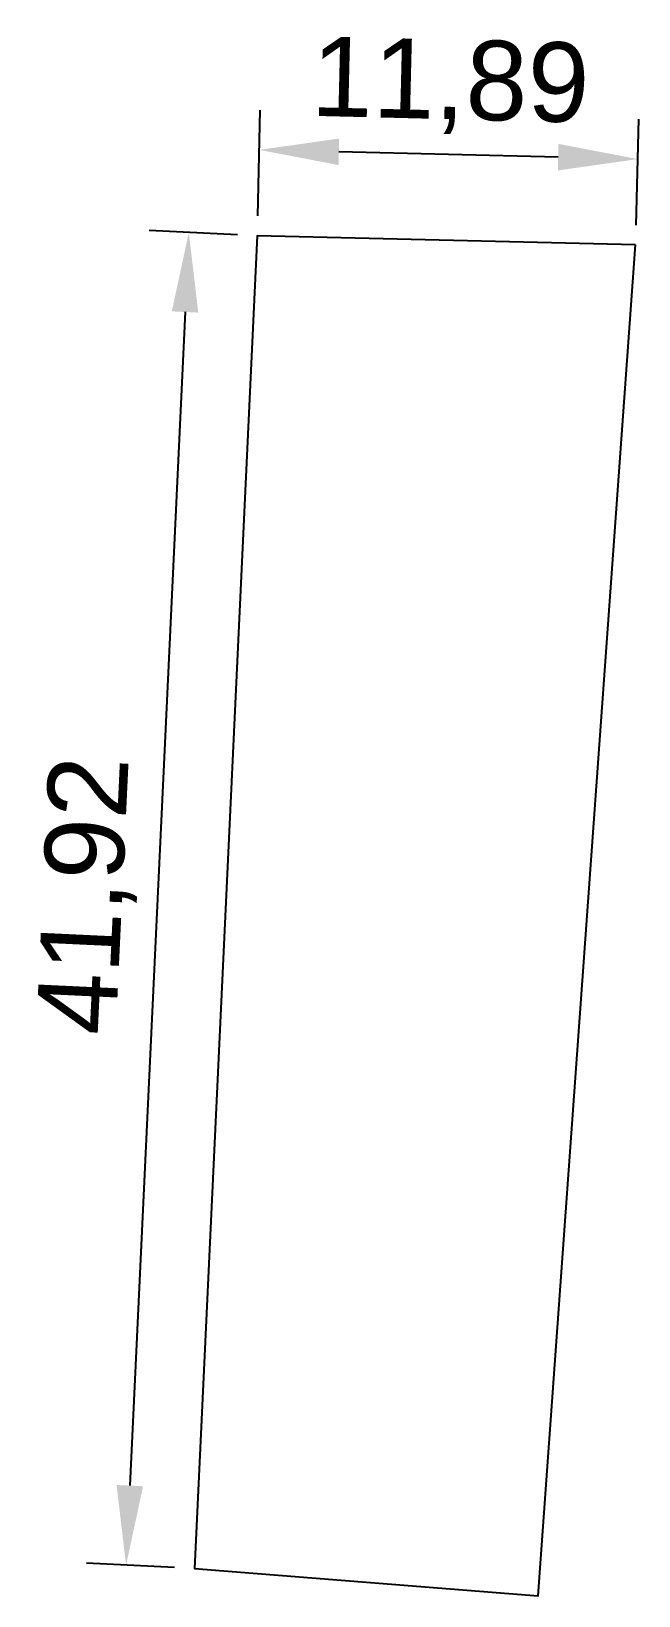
# Model space of a CAD drawing. Header units: millimetres. Extents: x 600207.1 to 600226.2, y 1324376.6 to 1324425.8.
import ezdxf

# ---------------------------------------------------------------- set-up
doc = ezdxf.new("R2010")
doc.units = ezdxf.units.MM
doc.styles.get("Standard").update_dxf_attribs({"font": 'arial.ttf'})
doc.dimstyles.new('ISO-25', dxfattribs={"dimtxt": 2.5, "dimasz": 2.5, "dimexe": 1.25, "dimexo": 0.625, "dimtad": 1, "dimtxsty": 'Standard', "dimcen": 2.5, "dimadec": 0, "dimazin": 0, "dimtfac": 1, "dimtmove": 0, "dimatfit": 3, "dimfxl": 1, "dimarcsym": 0})

# ---------------------------------------------------------------- blocks, each defined once
blk = doc.blocks.new('*D2')
at = {"color": 0, "lineweight": -2, "transparency": 16777216}
for p, q in [((600214.215, 1324419.985), (600214.296, 1324423.306)), ((600226.105, 1324419.695), (600226.186, 1324423.016)), ((600223.657, 1324421.827), (600216.765, 1324421.995))]:
    blk.add_line(p, q, dxfattribs=at)
at = {"color": 0, "transparency": 16777216}
for points in [[(600216.775, 1324422.412), (600216.755, 1324421.579), (600214.266, 1324422.056)], [(600223.667, 1324422.244), (600223.646, 1324421.411), (600226.156, 1324421.766)]]:
    blk.add_solid(points, dxfattribs=at)
at = {"layer": 'Defpoints', "color": 0, "transparency": 16777216}
for p in [(600214.266, 1324422.056), (600214.2, 1324419.36), (600226.09, 1324419.07)]:
    blk.add_point(p, dxfattribs=at)
at = {"color": 0, "transparency": 16777216, "insert": (600220.263, 1324424.038), "char_height": 2.5, "attachment_point": 5, "rotation": 358.6028}
blk.add_mtext('11,89', dxfattribs=at)
blk = doc.blocks.new('*D3')
at = {"color": 0, "lineweight": -2, "transparency": 16777216}
for p, q in [((600213.576, 1324419.389), (600210.802, 1324419.52)), ((600211.933, 1324416.964), (600210.198, 1324380.088)), ((600211.606, 1324377.519), (600208.832, 1324377.65))]:
    blk.add_line(p, q, dxfattribs=at)
at = {"color": 0, "transparency": 16777216}
for points in [[(600211.516, 1324416.983), (600212.349, 1324416.944), (600212.05, 1324419.461)], [(600209.781, 1324380.108), (600210.614, 1324380.069), (600210.08, 1324377.591)]]:
    blk.add_solid(points, dxfattribs=at)
at = {"layer": 'Defpoints', "color": 0, "transparency": 16777216}
for p in [(600214.2, 1324419.36), (600210.08, 1324377.591), (600212.23, 1324377.49)]:
    blk.add_point(p, dxfattribs=at)
at = {"color": 0, "transparency": 16777216, "insert": (600208.94, 1324398.626), "char_height": 2.5, "attachment_point": 5, "rotation": 87.3062}
blk.add_mtext('41,92', dxfattribs=at)

msp = doc.modelspace()

# ---------------------------------------------------------------- linework, layer by layer
msp.add_lwpolyline([(600226.09, 1324419.07), (600214.2, 1324419.36), (600212.23, 1324377.49), (600223.03, 1324376.63)], close=True)

# ---------------------------------------------------------------- dimensions: what is measured, and where the dimension line sits
for p1, p2, distance, picture, middle in [((600226.09, 1324419.07), (600214.2, 1324419.36), -2.697, '*D2', (600220.263, 1324424.038)), ((600214.2, 1324419.36), (600212.23, 1324377.49), -2.152, '*D3', (600208.94, 1324398.626))]:
    dim = msp.add_aligned_dim(p1=p1, p2=p2, distance=distance, dimstyle='ISO-25')
    dim.commit()
    dim.dimension.update_dxf_attribs({"geometry": picture, "text_midpoint": middle})

doc.saveas('drawing.dxf')
